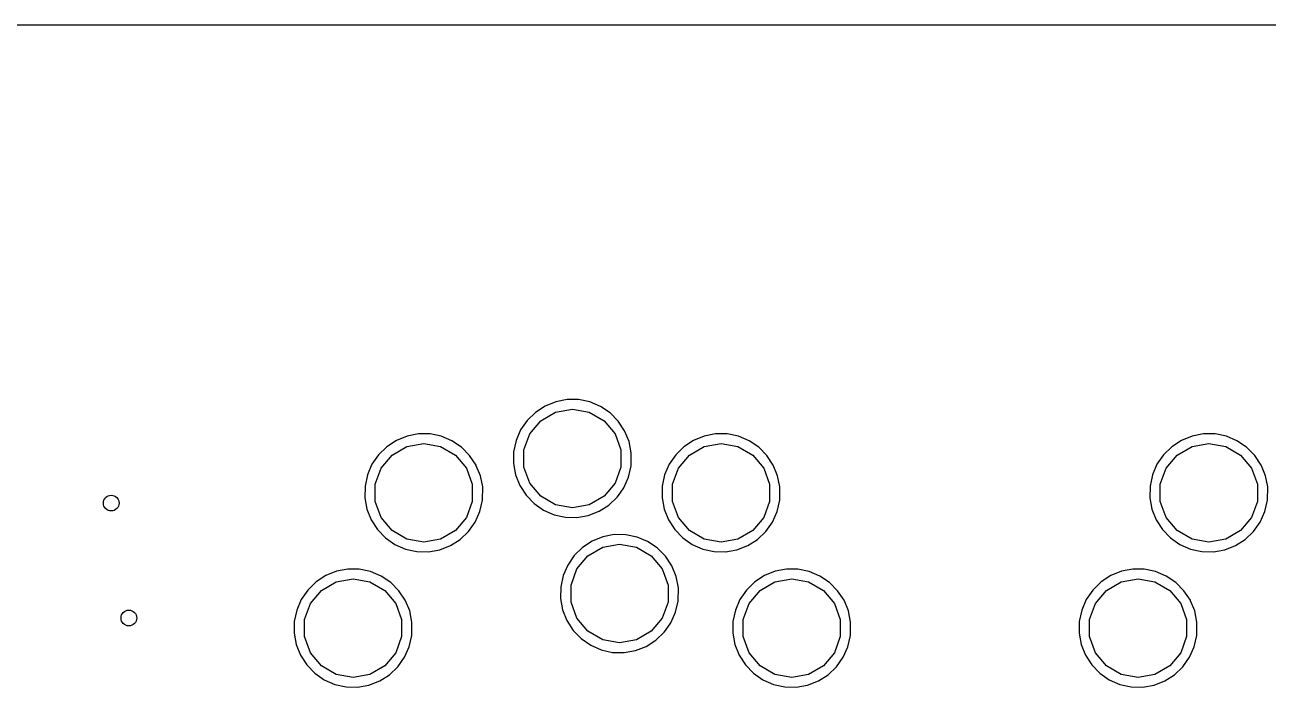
# Model space of a CAD drawing. Extents: x 70 to 229, y -105 to -40.
# Drawn here: x 126.05 to 157.72, y -57.18 to -40.33 of the extents above; entities that cross this region are included whole.
import ezdxf

# ---------------------------------------------------------------- set-up
doc = ezdxf.new("R2010")
doc.units = 0
doc.header["$MEASUREMENT"] = 0
doc.layers.add('BLACK', color=7, linetype='CONTINUOUS')

msp = doc.modelspace()

# ---------------------------------------------------------------- linework, layer by layer
at = {"layer": 'Black'}
for p, q in [((72.8106, -40.325), (226.952, -40.325)), ((139.302, -50.0283), (139.056, -50.1893)), ((139.574, -49.9181), (139.302, -50.0283)), ((139.863, -49.8629), (139.574, -49.9181)), ((140.158, -49.865), (139.863, -49.8629)), ((140.446, -49.9241), (140.158, -49.865)), ((140.717, -50.0381), (140.446, -49.9241)), ((140.961, -50.2026), (140.717, -50.0381)), ((139.056, -50.1893), (138.845, -50.3952)), ((139.193, -50.4028), (139.571, -50.1849)), ((139.571, -50.1849), (140, -50.1092)), ((140, -50.1092), (140.429, -50.1849)), ((140.429, -50.1849), (140.807, -50.4028)), ((141.168, -50.4114), (140.961, -50.2026)), ((138.679, -50.6379), (138.563, -50.9082)), ((138.845, -50.3952), (138.679, -50.6379)), ((138.913, -50.7366), (139.193, -50.4028)), ((140.807, -50.4028), (141.087, -50.7366)), ((141.331, -50.6564), (141.168, -50.4114)), ((141.443, -50.9284), (141.331, -50.6564)), ((135.516, -50.9023), (135.27, -51.0633)), ((135.788, -50.7921), (135.516, -50.9023)), ((135.785, -51.0589), (136.214, -50.9832)), ((136.077, -50.7369), (135.788, -50.7921)), ((136.372, -50.739), (136.077, -50.7369)), ((136.214, -50.9832), (136.643, -51.0589)), ((136.66, -50.7981), (136.372, -50.739)), ((136.931, -50.9121), (136.66, -50.7981)), ((137.175, -51.0766), (136.931, -50.9121)), ((138.563, -50.9082), (138.502, -51.196)), ((138.764, -51.1461), (138.913, -50.7366)), ((141.087, -50.7366), (141.236, -51.1461)), ((141.5, -51.216), (141.443, -50.9284)), ((143.088, -50.9023), (142.842, -51.0633)), ((143.36, -50.7921), (143.088, -50.9023)), ((143.357, -51.0589), (143.786, -50.9832)), ((143.649, -50.7369), (143.36, -50.7921)), ((143.944, -50.739), (143.649, -50.7369)), ((143.786, -50.9832), (144.215, -51.0589)), ((144.232, -50.7981), (143.944, -50.739)), ((144.503, -50.9121), (144.232, -50.7981)), ((144.747, -51.0766), (144.503, -50.9121)), ((155.516, -50.9023), (155.27, -51.0633)), ((155.788, -50.7921), (155.516, -50.9023)), ((155.785, -51.0589), (156.214, -50.9832)), ((156.077, -50.7369), (155.788, -50.7921)), ((156.372, -50.739), (156.077, -50.7369)), ((156.214, -50.9832), (156.643, -51.0589)), ((156.66, -50.7981), (156.372, -50.739)), ((156.931, -50.9121), (156.66, -50.7981)), ((157.175, -51.0766), (156.931, -50.9121)), ((135.059, -51.2691), (134.893, -51.5119)), ((135.27, -51.0633), (135.059, -51.2691)), ((135.127, -51.6106), (135.407, -51.2768)), ((135.407, -51.2768), (135.785, -51.0589)), ((136.643, -51.0589), (137.021, -51.2768)), ((137.021, -51.2768), (137.301, -51.6106)), ((137.382, -51.2854), (137.175, -51.0766)), ((137.545, -51.5304), (137.382, -51.2854)), ((138.502, -51.196), (138.498, -51.4901)), ((138.764, -51.5819), (138.764, -51.1461)), ((141.236, -51.1461), (141.236, -51.5819)), ((141.495, -51.5538), (141.5, -51.216)), ((142.631, -51.2691), (142.465, -51.5119)), ((142.842, -51.0633), (142.631, -51.2691)), ((142.699, -51.6106), (142.979, -51.2768)), ((142.979, -51.2768), (143.357, -51.0589)), ((144.215, -51.0589), (144.593, -51.2768)), ((144.593, -51.2768), (144.873, -51.6106)), ((144.954, -51.2854), (144.747, -51.0766)), ((145.117, -51.5304), (144.954, -51.2854)), ((155.059, -51.2691), (154.893, -51.5119)), ((155.27, -51.0633), (155.059, -51.2691)), ((155.127, -51.6106), (155.407, -51.2768)), ((155.407, -51.2768), (155.785, -51.0589)), ((156.643, -51.0589), (157.021, -51.2768)), ((157.021, -51.2768), (157.301, -51.6106)), ((157.382, -51.2854), (157.175, -51.0766)), ((157.545, -51.5304), (157.382, -51.2854)), ((134.893, -51.5119), (134.777, -51.7822)), ((134.978, -52.0201), (135.127, -51.6106)), ((137.301, -51.6106), (137.45, -52.0201)), ((137.552, -51.5483), (137.545, -51.5304)), ((137.657, -51.8024), (137.552, -51.5483)), ((137.552, -51.5483), (137.552, -51.5483)), ((138.498, -51.4901), (138.551, -51.7795)), ((138.913, -51.9914), (138.764, -51.5819)), ((141.236, -51.5819), (141.087, -51.9914)), ((141.43, -51.8398), (141.495, -51.5538)), ((142.465, -51.5119), (142.349, -51.7822)), ((142.55, -52.0201), (142.699, -51.6106)), ((144.873, -51.6106), (145.022, -52.0201)), ((145.229, -51.8024), (145.117, -51.5304)), ((154.893, -51.5119), (154.777, -51.7822)), ((154.978, -52.0201), (155.127, -51.6106)), ((157.301, -51.6106), (157.45, -52.0201)), ((157.552, -51.5483), (157.545, -51.5304)), ((157.657, -51.8024), (157.552, -51.5483)), ((157.552, -51.5483), (157.552, -51.5483)), ((134.777, -51.7822), (134.716, -52.07)), ((137.714, -52.09), (137.657, -51.8024)), ((138.551, -51.7795), (138.659, -52.053)), ((141.311, -52.1085), (141.43, -51.8398)), ((142.349, -51.7822), (142.288, -52.07)), ((145.286, -52.09), (145.229, -51.8024)), ((154.777, -51.7822), (154.716, -52.07)), ((157.714, -52.09), (157.657, -51.8024)), ((134.716, -52.07), (134.712, -52.3641)), ((134.978, -52.4559), (134.978, -52.0201)), ((137.45, -52.0201), (137.45, -52.4559)), ((137.709, -52.4278), (137.714, -52.09)), ((138.659, -52.053), (138.819, -52.3002)), ((139.193, -52.3252), (138.913, -51.9914)), ((141.087, -51.9914), (140.807, -52.3252)), ((141.174, -52.3026), (141.311, -52.1085)), ((142.288, -52.07), (142.284, -52.3641)), ((142.55, -52.4559), (142.55, -52.0201)), ((145.022, -52.0201), (145.022, -52.4559)), ((145.282, -52.3729), (145.286, -52.09)), ((154.716, -52.07), (154.712, -52.3641)), ((154.978, -52.4559), (154.978, -52.0201)), ((157.45, -52.0201), (157.45, -52.4559)), ((157.709, -52.4278), (157.714, -52.09)), ((134.712, -52.3641), (134.765, -52.6535)), ((135.127, -52.8654), (134.978, -52.4559)), ((137.45, -52.4559), (137.301, -52.8654)), ((137.644, -52.7138), (137.709, -52.4278)), ((138.819, -52.3002), (139.023, -52.5118)), ((139.023, -52.5118), (139.265, -52.6797)), ((139.571, -52.5431), (139.193, -52.3252)), ((140, -52.6188), (139.571, -52.5431)), ((140.429, -52.5431), (140, -52.6188)), ((140.807, -52.3252), (140.429, -52.5431)), ((140.68, -52.7094), (140.928, -52.5517)), ((140.928, -52.5517), (141.141, -52.3489)), ((141.141, -52.3489), (141.174, -52.3026)), ((141.174, -52.3026), (141.174, -52.3026)), ((142.284, -52.3641), (142.337, -52.6535)), ((142.699, -52.8654), (142.55, -52.4559)), ((145.022, -52.4559), (144.873, -52.8654)), ((145.216, -52.7138), (145.281, -52.4278)), ((145.281, -52.4278), (145.282, -52.3729)), ((145.282, -52.3729), (145.282, -52.3729)), ((154.712, -52.3641), (154.765, -52.6535)), ((155.127, -52.8654), (154.978, -52.4559)), ((157.45, -52.4559), (157.301, -52.8654)), ((157.644, -52.7138), (157.709, -52.4278)), ((134.765, -52.6535), (134.873, -52.927)), ((135.407, -53.1992), (135.127, -52.8654)), ((137.301, -52.8654), (137.021, -53.1992)), ((137.525, -52.9825), (137.644, -52.7138)), ((139.265, -52.6797), (139.534, -52.7975)), ((139.534, -52.7975), (139.822, -52.8607)), ((139.822, -52.8607), (140.116, -52.8668)), ((140.116, -52.8668), (140.405, -52.8157)), ((140.405, -52.8157), (140.68, -52.7094)), ((142.337, -52.6535), (142.445, -52.927)), ((142.979, -53.1992), (142.699, -52.8654)), ((144.873, -52.8654), (144.593, -53.1992)), ((145.097, -52.9825), (145.216, -52.7138)), ((154.765, -52.6535), (154.873, -52.927)), ((155.407, -53.1992), (155.127, -52.8654)), ((157.301, -52.8654), (157.021, -53.1992)), ((157.525, -52.9825), (157.644, -52.7138)), ((134.873, -52.927), (135.033, -53.1742)), ((135.033, -53.1742), (135.237, -53.3858)), ((135.785, -53.4171), (135.407, -53.1992)), ((137.021, -53.1992), (136.643, -53.4171)), ((137.355, -53.2229), (137.525, -52.9825)), ((142.445, -52.927), (142.605, -53.1742)), ((142.605, -53.1742), (142.809, -53.3858)), ((143.357, -53.4171), (142.979, -53.1992)), ((144.593, -53.1992), (144.215, -53.4171)), ((144.927, -53.2229), (145.097, -52.9825)), ((154.873, -52.927), (155.033, -53.1742)), ((155.033, -53.1742), (155.237, -53.3858)), ((155.785, -53.4171), (155.407, -53.1992)), ((157.021, -53.1992), (156.643, -53.4171)), ((157.355, -53.2229), (157.525, -52.9825)), ((135.237, -53.3858), (135.479, -53.5537)), ((136.214, -53.4928), (135.785, -53.4171)), ((136.643, -53.4171), (136.214, -53.4928)), ((136.894, -53.5834), (137.142, -53.4257)), ((137.142, -53.4257), (137.355, -53.2229)), ((140.502, -53.4673), (140.256, -53.6283)), ((140.774, -53.3571), (140.502, -53.4673)), ((141.063, -53.3019), (140.774, -53.3571)), ((141.358, -53.304), (141.063, -53.3019)), ((141.646, -53.3631), (141.358, -53.304)), ((141.917, -53.4771), (141.646, -53.3631)), ((142.161, -53.6416), (141.917, -53.4771)), ((142.809, -53.3858), (143.051, -53.5537)), ((143.786, -53.4928), (143.357, -53.4171)), ((144.215, -53.4171), (143.786, -53.4928)), ((144.466, -53.5834), (144.714, -53.4257)), ((144.714, -53.4257), (144.927, -53.2229)), ((155.237, -53.3858), (155.479, -53.5537)), ((156.214, -53.4928), (155.785, -53.4171)), ((156.643, -53.4171), (156.214, -53.4928)), ((156.894, -53.5834), (157.142, -53.4257)), ((157.142, -53.4257), (157.355, -53.2229)), ((135.479, -53.5537), (135.748, -53.6715)), ((135.748, -53.6715), (136.036, -53.7347)), ((136.036, -53.7347), (136.33, -53.7408)), ((136.33, -53.7408), (136.619, -53.6897)), ((136.619, -53.6897), (136.894, -53.5834)), ((140.045, -53.8342), (139.879, -54.0769)), ((140.256, -53.6283), (140.045, -53.8342)), ((140.113, -54.1756), (140.393, -53.8418)), ((140.393, -53.8418), (140.771, -53.6239)), ((140.771, -53.6239), (141.2, -53.5482)), ((141.2, -53.5482), (141.629, -53.6239)), ((141.629, -53.6239), (142.007, -53.8418)), ((142.007, -53.8418), (142.287, -54.1756)), ((142.368, -53.8504), (142.161, -53.6416)), ((143.051, -53.5537), (143.32, -53.6715)), ((143.32, -53.6715), (143.608, -53.7347)), ((143.608, -53.7347), (143.902, -53.7408)), ((143.902, -53.7408), (144.191, -53.6897)), ((144.191, -53.6897), (144.466, -53.5834)), ((155.479, -53.5537), (155.748, -53.6715)), ((155.748, -53.6715), (156.036, -53.7347)), ((156.036, -53.7347), (156.33, -53.7408)), ((156.33, -53.7408), (156.619, -53.6897)), ((156.619, -53.6897), (156.894, -53.5834)), ((139.879, -54.0769), (139.763, -54.3472)), ((142.531, -54.0954), (142.368, -53.8504)), ((142.643, -54.3674), (142.531, -54.0954)), ((133.714, -54.3463), (133.468, -54.5073)), ((133.986, -54.2361), (133.714, -54.3463)), ((133.983, -54.5029), (134.412, -54.4272)), ((134.275, -54.1809), (133.986, -54.2361)), ((134.57, -54.183), (134.275, -54.1809)), ((134.412, -54.4272), (134.841, -54.5029)), ((134.858, -54.2421), (134.57, -54.183)), ((135.129, -54.3561), (134.858, -54.2421)), ((135.373, -54.5206), (135.129, -54.3561)), ((139.763, -54.3472), (139.702, -54.635)), ((139.964, -54.5851), (140.113, -54.1756)), ((142.287, -54.1756), (142.436, -54.5851)), ((142.7, -54.655), (142.643, -54.3674)), ((144.89, -54.3463), (144.644, -54.5073)), ((145.162, -54.2361), (144.89, -54.3463)), ((145.159, -54.5029), (145.588, -54.4272)), ((145.451, -54.1809), (145.162, -54.2361)), ((145.746, -54.183), (145.451, -54.1809)), ((145.588, -54.4272), (146.017, -54.5029)), ((146.034, -54.2421), (145.746, -54.183)), ((146.305, -54.3561), (146.034, -54.2421)), ((146.549, -54.5206), (146.305, -54.3561)), ((153.714, -54.3463), (153.468, -54.5073)), ((153.986, -54.2361), (153.714, -54.3463)), ((153.983, -54.5029), (154.412, -54.4272)), ((154.275, -54.1809), (153.986, -54.2361)), ((154.57, -54.183), (154.275, -54.1809)), ((154.412, -54.4272), (154.841, -54.5029)), ((154.858, -54.2421), (154.57, -54.183)), ((155.129, -54.3561), (154.858, -54.2421)), ((155.373, -54.5206), (155.129, -54.3561)), ((133.257, -54.7131), (133.091, -54.9559)), ((133.468, -54.5073), (133.257, -54.7131)), ((133.325, -55.0546), (133.605, -54.7208)), ((133.605, -54.7208), (133.983, -54.5029)), ((134.841, -54.5029), (135.219, -54.7208)), ((135.219, -54.7208), (135.499, -55.0546)), ((135.58, -54.7294), (135.373, -54.5206)), ((135.743, -54.9744), (135.58, -54.7294)), ((139.702, -54.635), (139.698, -54.9291)), ((139.964, -55.0209), (139.964, -54.5851)), ((142.436, -54.5851), (142.436, -55.0209)), ((142.695, -54.9928), (142.7, -54.655)), ((144.433, -54.7131), (144.267, -54.9559)), ((144.644, -54.5073), (144.433, -54.7131)), ((144.501, -55.0546), (144.781, -54.7208)), ((144.781, -54.7208), (145.159, -54.5029)), ((146.017, -54.5029), (146.395, -54.7208)), ((146.395, -54.7208), (146.675, -55.0546)), ((146.756, -54.7294), (146.549, -54.5206)), ((146.919, -54.9744), (146.756, -54.7294)), ((153.257, -54.7131), (153.091, -54.9559)), ((153.468, -54.5073), (153.257, -54.7131)), ((153.325, -55.0546), (153.605, -54.7208)), ((153.605, -54.7208), (153.983, -54.5029)), ((154.841, -54.5029), (155.219, -54.7208)), ((155.219, -54.7208), (155.499, -55.0546)), ((155.58, -54.7294), (155.373, -54.5206)), ((155.743, -54.9744), (155.58, -54.7294)), ((133.091, -54.9559), (132.975, -55.2262)), ((133.176, -55.4641), (133.325, -55.0546)), ((135.499, -55.0546), (135.648, -55.4641)), ((135.748, -54.9873), (135.743, -54.9744)), ((135.855, -55.2464), (135.748, -54.9873)), ((135.748, -54.9873), (135.748, -54.9873)), ((139.698, -54.9291), (139.751, -55.2185)), ((140.113, -55.4304), (139.964, -55.0209)), ((142.436, -55.0209), (142.287, -55.4304)), ((142.63, -55.2788), (142.695, -54.9928)), ((144.267, -54.9559), (144.151, -55.2262)), ((144.352, -55.4641), (144.501, -55.0546)), ((146.675, -55.0546), (146.824, -55.4641)), ((147.031, -55.2464), (146.919, -54.9744)), ((153.091, -54.9559), (152.975, -55.2262)), ((153.176, -55.4641), (153.325, -55.0546)), ((155.499, -55.0546), (155.648, -55.4641)), ((155.748, -54.9873), (155.743, -54.9744)), ((155.855, -55.2464), (155.748, -54.9873)), ((155.748, -54.9873), (155.748, -54.9873)), ((132.975, -55.2262), (132.914, -55.514)), ((135.912, -55.534), (135.855, -55.2464)), ((139.751, -55.2185), (139.859, -55.492)), ((142.511, -55.5475), (142.63, -55.2788)), ((144.151, -55.2262), (144.09, -55.514)), ((147.088, -55.534), (147.031, -55.2464)), ((152.975, -55.2262), (152.914, -55.514)), ((155.912, -55.534), (155.855, -55.2464)), ((132.914, -55.514), (132.91, -55.8081)), ((133.176, -55.8999), (133.176, -55.4641)), ((135.648, -55.4641), (135.648, -55.8999)), ((135.907, -55.8718), (135.912, -55.534)), ((139.859, -55.492), (140.019, -55.7392)), ((140.019, -55.7392), (140.223, -55.9508)), ((140.393, -55.7642), (140.113, -55.4304)), ((142.287, -55.4304), (142.007, -55.7642)), ((142.341, -55.7879), (142.37, -55.7466)), ((142.37, -55.7466), (142.511, -55.5475)), ((142.37, -55.7466), (142.37, -55.7466)), ((144.09, -55.514), (144.086, -55.8081)), ((144.352, -55.8999), (144.352, -55.4641)), ((146.824, -55.4641), (146.824, -55.8999)), ((147.084, -55.8169), (147.088, -55.534)), ((152.914, -55.514), (152.91, -55.8081)), ((153.176, -55.8999), (153.176, -55.4641)), ((155.648, -55.4641), (155.648, -55.8999)), ((155.907, -55.8718), (155.912, -55.534)), ((132.91, -55.8081), (132.963, -56.0975)), ((133.325, -56.3094), (133.176, -55.8999)), ((135.648, -55.8999), (135.499, -56.3094)), ((135.842, -56.1578), (135.907, -55.8718)), ((140.223, -55.9508), (140.465, -56.1187)), ((140.771, -55.9821), (140.393, -55.7642)), ((141.2, -56.0578), (140.771, -55.9821)), ((141.629, -55.9821), (141.2, -56.0578)), ((142.007, -55.7642), (141.629, -55.9821)), ((141.88, -56.1484), (142.128, -55.9907)), ((142.128, -55.9907), (142.341, -55.7879)), ((144.086, -55.8081), (144.139, -56.0975)), ((144.501, -56.3094), (144.352, -55.8999)), ((146.824, -55.8999), (146.675, -56.3094)), ((147.018, -56.1578), (147.083, -55.8718)), ((147.083, -55.8718), (147.084, -55.8169)), ((147.084, -55.8169), (147.084, -55.8169)), ((152.91, -55.8081), (152.963, -56.0975)), ((153.325, -56.3094), (153.176, -55.8999)), ((155.648, -55.8999), (155.499, -56.3094)), ((155.842, -56.1578), (155.907, -55.8718)), ((132.963, -56.0975), (133.071, -56.371)), ((133.071, -56.371), (133.231, -56.6182)), ((133.605, -56.6432), (133.325, -56.3094)), ((135.499, -56.3094), (135.219, -56.6432)), ((135.723, -56.4265), (135.842, -56.1578)), ((140.465, -56.1187), (140.734, -56.2365)), ((140.734, -56.2365), (141.022, -56.2997)), ((141.022, -56.2997), (141.316, -56.3058)), ((141.316, -56.3058), (141.605, -56.2547)), ((141.605, -56.2547), (141.88, -56.1484)), ((144.139, -56.0975), (144.247, -56.371)), ((144.247, -56.371), (144.407, -56.6182)), ((144.781, -56.6432), (144.501, -56.3094)), ((146.675, -56.3094), (146.395, -56.6432)), ((146.899, -56.4265), (147.018, -56.1578)), ((152.963, -56.0975), (153.071, -56.371)), ((153.071, -56.371), (153.231, -56.6182)), ((153.605, -56.6432), (153.325, -56.3094)), ((155.499, -56.3094), (155.219, -56.6432)), ((155.723, -56.4265), (155.842, -56.1578)), ((133.231, -56.6182), (133.435, -56.8298)), ((133.983, -56.8611), (133.605, -56.6432)), ((135.219, -56.6432), (134.841, -56.8611)), ((135.34, -56.8697), (135.553, -56.6669)), ((135.553, -56.6669), (135.723, -56.4265)), ((144.407, -56.6182), (144.611, -56.8298)), ((145.159, -56.8611), (144.781, -56.6432)), ((146.395, -56.6432), (146.017, -56.8611)), ((146.516, -56.8697), (146.729, -56.6669)), ((146.729, -56.6669), (146.899, -56.4265)), ((153.231, -56.6182), (153.435, -56.8298)), ((153.983, -56.8611), (153.605, -56.6432)), ((155.219, -56.6432), (154.841, -56.8611)), ((155.34, -56.8697), (155.553, -56.6669)), ((155.553, -56.6669), (155.723, -56.4265)), ((133.435, -56.8298), (133.677, -56.9977)), ((133.677, -56.9977), (133.946, -57.1155)), ((134.412, -56.9368), (133.983, -56.8611)), ((134.841, -56.8611), (134.412, -56.9368)), ((135.092, -57.0274), (135.34, -56.8697)), ((144.611, -56.8298), (144.853, -56.9977)), ((144.853, -56.9977), (145.122, -57.1155)), ((145.588, -56.9368), (145.159, -56.8611)), ((146.017, -56.8611), (145.588, -56.9368)), ((146.268, -57.0274), (146.516, -56.8697)), ((153.435, -56.8298), (153.677, -56.9977)), ((153.677, -56.9977), (153.946, -57.1155)), ((154.412, -56.9368), (153.983, -56.8611)), ((154.841, -56.8611), (154.412, -56.9368)), ((155.092, -57.0274), (155.34, -56.8697)), ((133.946, -57.1155), (134.234, -57.1787)), ((134.234, -57.1787), (134.528, -57.1848)), ((134.528, -57.1848), (134.817, -57.1337)), ((134.817, -57.1337), (135.092, -57.0274)), ((145.122, -57.1155), (145.41, -57.1787)), ((145.41, -57.1787), (145.704, -57.1848)), ((145.704, -57.1848), (145.993, -57.1337)), ((145.993, -57.1337), (146.268, -57.0274)), ((153.946, -57.1155), (154.234, -57.1787)), ((154.234, -57.1787), (154.528, -57.1848)), ((154.528, -57.1848), (154.817, -57.1337)), ((154.817, -57.1337), (155.092, -57.0274))]:
    msp.add_line(p, q, dxfattribs=at)
for centre in [(128.25, -52.5), (128.7, -55.425)]:
    msp.add_circle(centre, 0.2, dxfattribs=at)

doc.saveas('drawing.dxf')
